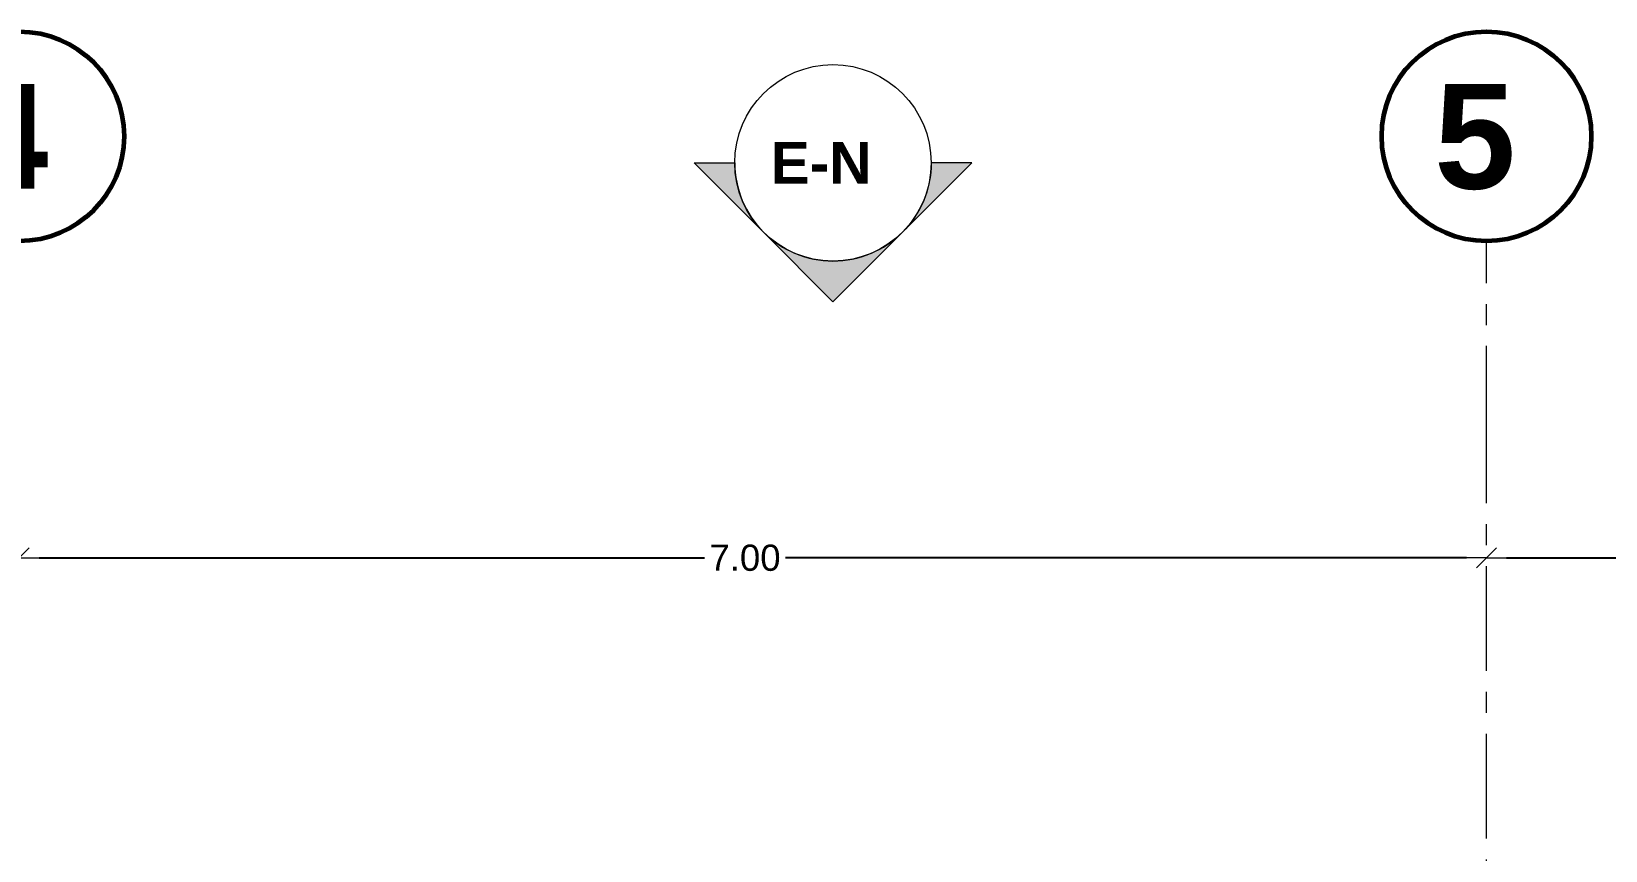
# Model space of a CAD drawing. Header units: inches. Extents: x -38 to 5698, y -33 to 92.
# Drawn here: x 215.38 to 222.89, y 42.99 to 46.9 of the extents above; entities that cross this region are included whole.
import ezdxf

# ---------------------------------------------------------------- set-up
doc = ezdxf.new("R2010")
doc.units = ezdxf.units.IN
doc.header["$MEASUREMENT"] = 0
doc.header["$PDMODE"] = 1
doc.linetypes.add('Punto & Raya', pattern=[0.65, 0.5, -0.075, 0, -0.075])
for name, color, linetype in [('02 _ ARQ _ ALB _ Cotas Ejes', 7, 'Continuous'), ('02 _ ARQ _ ALB _ Ejes Generales', 7, 'Continuous'), ('Marcador - Alzados', 7, 'Continuous')]:
    doc.layers.add(name, color=color, linetype=linetype)
doc.styles.add('Estilo_Generado_1', font='swisseb.ttf')
doc.styles.add('Estilo_Generado_4', font='swisse.ttf')
doc.dimstyles.new('Estilo_Generado__7', dxfattribs={"dimtxt": 0.125, "dimasz": 0.095, "dimexe": 0.18, "dimexo": 0.0625, "dimgap": 0, "dimtad": 0, "dimtih": 1, "dimtoh": 1, "dimzin": 0, "dimdsep": 46, "dimtxsty": 'Estilo_Generado_4', "dimblk": 'ARROWHEAD_6', "dimblk1": 'ARROWHEAD_6', "dimblk2": 'ARROWHEAD_6', "dimcen": 0.09, "dimse1": 1, "dimse2": 1, "dimclrd": 144, "dimclre": 144, "dimclrt": 7, "dimadec": 0, "dimazin": 0, "dimtfac": 1, "dimtdec": 4, "dimtmove": 0, "dimatfit": 3, "dimfxl": 1, "dimtolj": 1, "dimtzin": 0, "dimarcsym": 0})

# ---------------------------------------------------------------- blocks, each defined once
blk = doc.blocks.new('ARROWHEAD_6')
at = {"color": 0, "linetype": 'Continuous', "lineweight": 0}
for p, q in [((0, 0), (-1, 0)), ((-0.5, -0.5), (0.5, 0.5))]:
    blk.add_line(p, q, dxfattribs=at)
blk = doc.blocks.new('*D159', base_point=(1608.118, 0))
at = {"layer": '02 _ ARQ _ ALB _ Cotas Ejes', "color": 144, "linetype": 'Continuous', "lineweight": -2, "transparency": 16777216}
for p, q in [((215.415, 44.3891), (218.5886, 44.3891)), ((222.225, 44.3891), (218.9761, 44.3891))]:
    blk.add_line(p, q, dxfattribs=at)
at = {"layer": 'Defpoints', "color": 0, "linetype": 'Continuous', "transparency": 16777216}
for p in [(222.32, 44.3891), (215.32, 43.8859), (222.32, 43.8859)]:
    blk.add_point(p, dxfattribs=at)
at = {"layer": '02 _ ARQ _ ALB _ Cotas Ejes', "color": 144, "linetype": 'Continuous', "lineweight": -2, "transparency": 16777216, "xscale": 0.095, "yscale": 0.095, "zscale": 0.095, "rotation": 180}
blk.add_blockref('ARROWHEAD_6', (215.32, 44.3891), dxfattribs=at)
at = {"layer": '02 _ ARQ _ ALB _ Cotas Ejes', "color": 144, "linetype": 'Continuous', "lineweight": -2, "transparency": 16777216, "xscale": 0.095, "yscale": 0.095, "zscale": 0.095}
blk.add_blockref('ARROWHEAD_6', (222.32, 44.3891), dxfattribs=at)
at = {"layer": '02 _ ARQ _ ALB _ Cotas Ejes', "color": 7, "linetype": 'Continuous', "lineweight": 13, "transparency": 16777216, "insert": (218.7824, 44.3891), "char_height": 0.125, "attachment_point": 5, "style": 'Estilo_Generado_4'}
blk.add_mtext('\\A1;7.00', dxfattribs=at)
blk = doc.blocks.new('*D160', base_point=(1608.118, 0))
at = {"layer": '02 _ ARQ _ ALB _ Cotas Ejes', "color": 144, "linetype": 'Continuous', "lineweight": -2, "transparency": 16777216}
for p, q in [((222.415, 44.3891), (225.5886, 44.3891)), ((229.225, 44.3891), (225.9761, 44.3891))]:
    blk.add_line(p, q, dxfattribs=at)
at = {"layer": 'Defpoints', "color": 0, "linetype": 'Continuous', "transparency": 16777216}
for p in [(229.32, 44.3891), (222.32, 43.8859), (229.32, 43.8859)]:
    blk.add_point(p, dxfattribs=at)
at = {"layer": '02 _ ARQ _ ALB _ Cotas Ejes', "color": 144, "linetype": 'Continuous', "lineweight": -2, "transparency": 16777216, "xscale": 0.095, "yscale": 0.095, "zscale": 0.095, "rotation": 180}
blk.add_blockref('ARROWHEAD_6', (222.32, 44.3891), dxfattribs=at)
at = {"layer": '02 _ ARQ _ ALB _ Cotas Ejes', "color": 144, "linetype": 'Continuous', "lineweight": -2, "transparency": 16777216, "xscale": 0.095, "yscale": 0.095, "zscale": 0.095}
blk.add_blockref('ARROWHEAD_6', (229.32, 44.3891), dxfattribs=at)
at = {"layer": '02 _ ARQ _ ALB _ Cotas Ejes', "color": 7, "linetype": 'Continuous', "lineweight": 13, "transparency": 16777216, "insert": (225.7824, 44.3891), "char_height": 0.125, "attachment_point": 5, "style": 'Estilo_Generado_4'}
blk.add_mtext('\\A1;7.00', dxfattribs=at)

msp = doc.modelspace()

# ---------------------------------------------------------------- hatches: boundary and pattern name
at = {"layer": 'Marcador - Alzados', "linetype": 'Continuous', "lineweight": 13}
for points in [[(218.5396, 46.2735), (218.8709, 45.9423, -0.198912), (218.7337, 46.2735)], [(219.8646, 46.2735), (219.6706, 46.2735, -0.198912), (219.5334, 45.9423)], [(218.8709, 45.9423), (219.2021, 45.611), (219.5334, 45.9423, -0.414214)]]:
    msp.add_hatch(color=7, dxfattribs=at).paths.add_polyline_path(points)

# ---------------------------------------------------------------- linework, layer by layer
at = {"layer": '02 _ ARQ _ ALB _ Ejes Generales', "color": 252, "linetype": 'Punto & Raya', "lineweight": 13}
for p, q in [((222.32, 44.9), (222.32, 45.9)), ((222.32, 3.05), (222.32, 44.9))]:
    msp.add_line(p, q, dxfattribs=at)
at = {"layer": '02 _ ARQ _ ALB _ Ejes Generales', "color": 7, "linetype": 'Continuous', "lineweight": 60}
for centre in [(215.32, 46.4), (222.32, 46.4)]:
    msp.add_circle(centre, 0.5, dxfattribs=at)
at = {"layer": 'Marcador - Alzados', "color": 7, "linetype": 'Continuous', "lineweight": 13, "flags": 128}
for points in [[(218.5396, 46.2735), (218.7337, 46.2735, 0.198912), (218.8709, 45.9423)], [(219.8646, 46.2735), (219.6706, 46.2735, -0.198912), (219.5334, 45.9423)], [(218.8709, 45.9423, 0.414214), (219.5334, 45.9423), (219.2021, 45.611)]]:
    msp.add_lwpolyline(points, format="xyb", close=True, dxfattribs=at)
at = {"layer": 'Marcador - Alzados', "color": 7, "linetype": 'Continuous', "lineweight": 13}
msp.add_circle((219.2021, 46.2735), 0.4685, dxfattribs=at)

# ---------------------------------------------------------------- texts
at = {"layer": '02 _ ARQ _ ALB _ Ejes Generales', "color": 7, "lineweight": 30, "char_height": 0.5, "attachment_point": 1, "style": 'Estilo_Generado_1'}
for s, insert in [('\\A1;{\\pql;\\pt0;\\fSwis721 Ex BT|b1|i0|c0|p34;4}', (215.0709, 46.65)), ('\\A1;{\\pql;\\pt0;\\fSwis721 Ex BT|b1|i0|c0|p34;5}', (222.0709, 46.65))]:
    msp.add_mtext(s, dxfattribs=dict(at, insert=insert))
at = {"layer": 'Marcador - Alzados', "color": 5, "lineweight": 35, "insert": (218.905, 46.1735), "char_height": 0.2, "attachment_point": 7, "style": 'Estilo_Generado_1'}
msp.add_mtext('\\A1;{\\pql;\\pt0;\\fSwis721 Ex BT|b1|i0|c0|p34;E-N}', dxfattribs=at)

# ---------------------------------------------------------------- dimensions: what is measured, and where the dimension line sits
at = {"layer": '02 _ ARQ _ ALB _ Cotas Ejes', "color": 144, "linetype": 'Continuous', "lineweight": 13}
for base, p1, p2, picture, middle in [((222.32, 44.3891), (215.32, 43.8859), (222.32, 43.8859), '*D159', (218.7824, 44.3891)), ((229.32, 44.3891), (222.32, 43.8859), (229.32, 43.8859), '*D160', (225.7824, 44.3891))]:
    dim = msp.add_linear_dim(base=base, p1=p1, p2=p2, dimstyle='Estilo_Generado__7', dxfattribs=at)
    dim.commit()
    dim.dimension.update_dxf_attribs({"geometry": picture, "text_midpoint": middle, "dimtype": 160})

doc.saveas('drawing.dxf')
